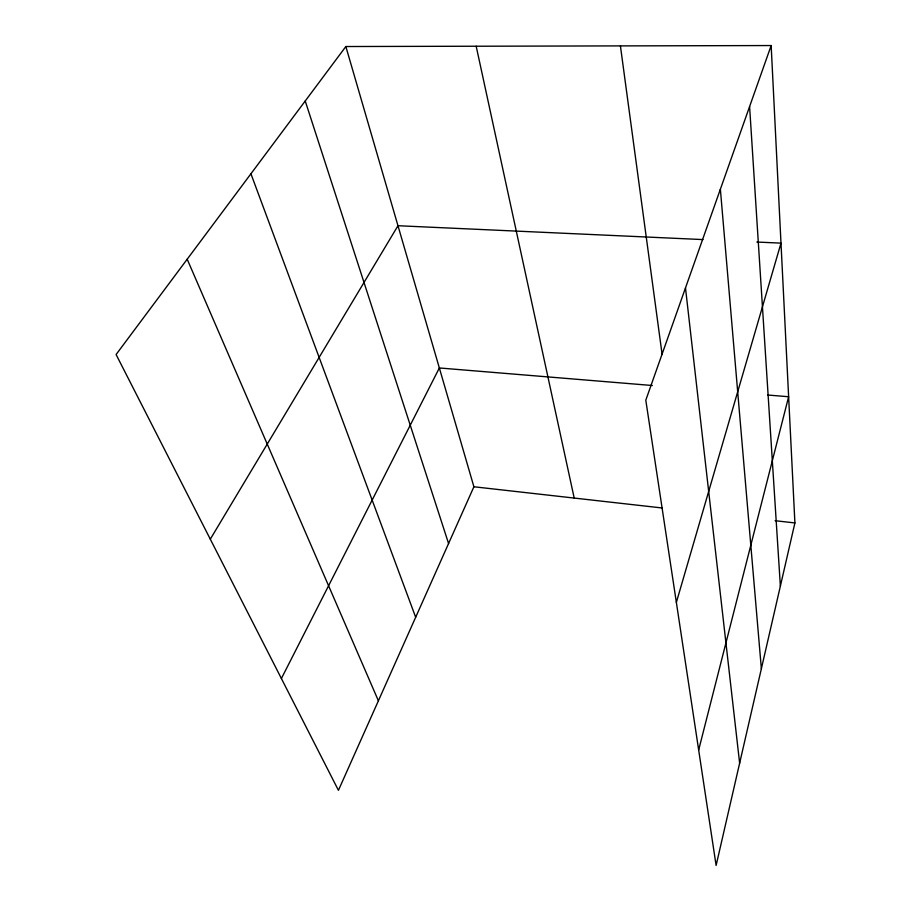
<?xml version="1.0" encoding="UTF-8"?>
<svg xmlns="http://www.w3.org/2000/svg" width="911" height="911" viewBox="0 0 911 911"><rect width="100%" height="100%" fill="white"/><g stroke="black" fill="none" stroke-linecap="round" stroke-linejoin="round"><path stroke-width="1.37" d="M771.162 45.55L794.904 522.937L716.114 865.45L645.797 400.191L771.162 45.55L345.85 46.529L116.096 354.527L338.436 790.327L473.902 486.77L345.85 46.529M698.669 749.992L788.63 396.74L767.574 395.01M676.361 602.399L780.989 243.135L756.882 242.041M281.397 678.513L439.353 367.964L652.367 385.512M210.304 539.175L397.982 225.723L702.985 239.582M473.902 486.77L662.24 507.985M775.113 520.705L794.904 522.937M187.188 259.214L378.395 700.787M250.924 173.773L415.678 617.259M305.231 100.984L448.576 543.537M476.18 46.233L574.203 498.066M620.414 45.892L662.126 354.504M685.493 287.91L739.641 763.213M720.373 189.226L761.368 668.765M749.594 106.553L780.374 586.115"/></g></svg>
